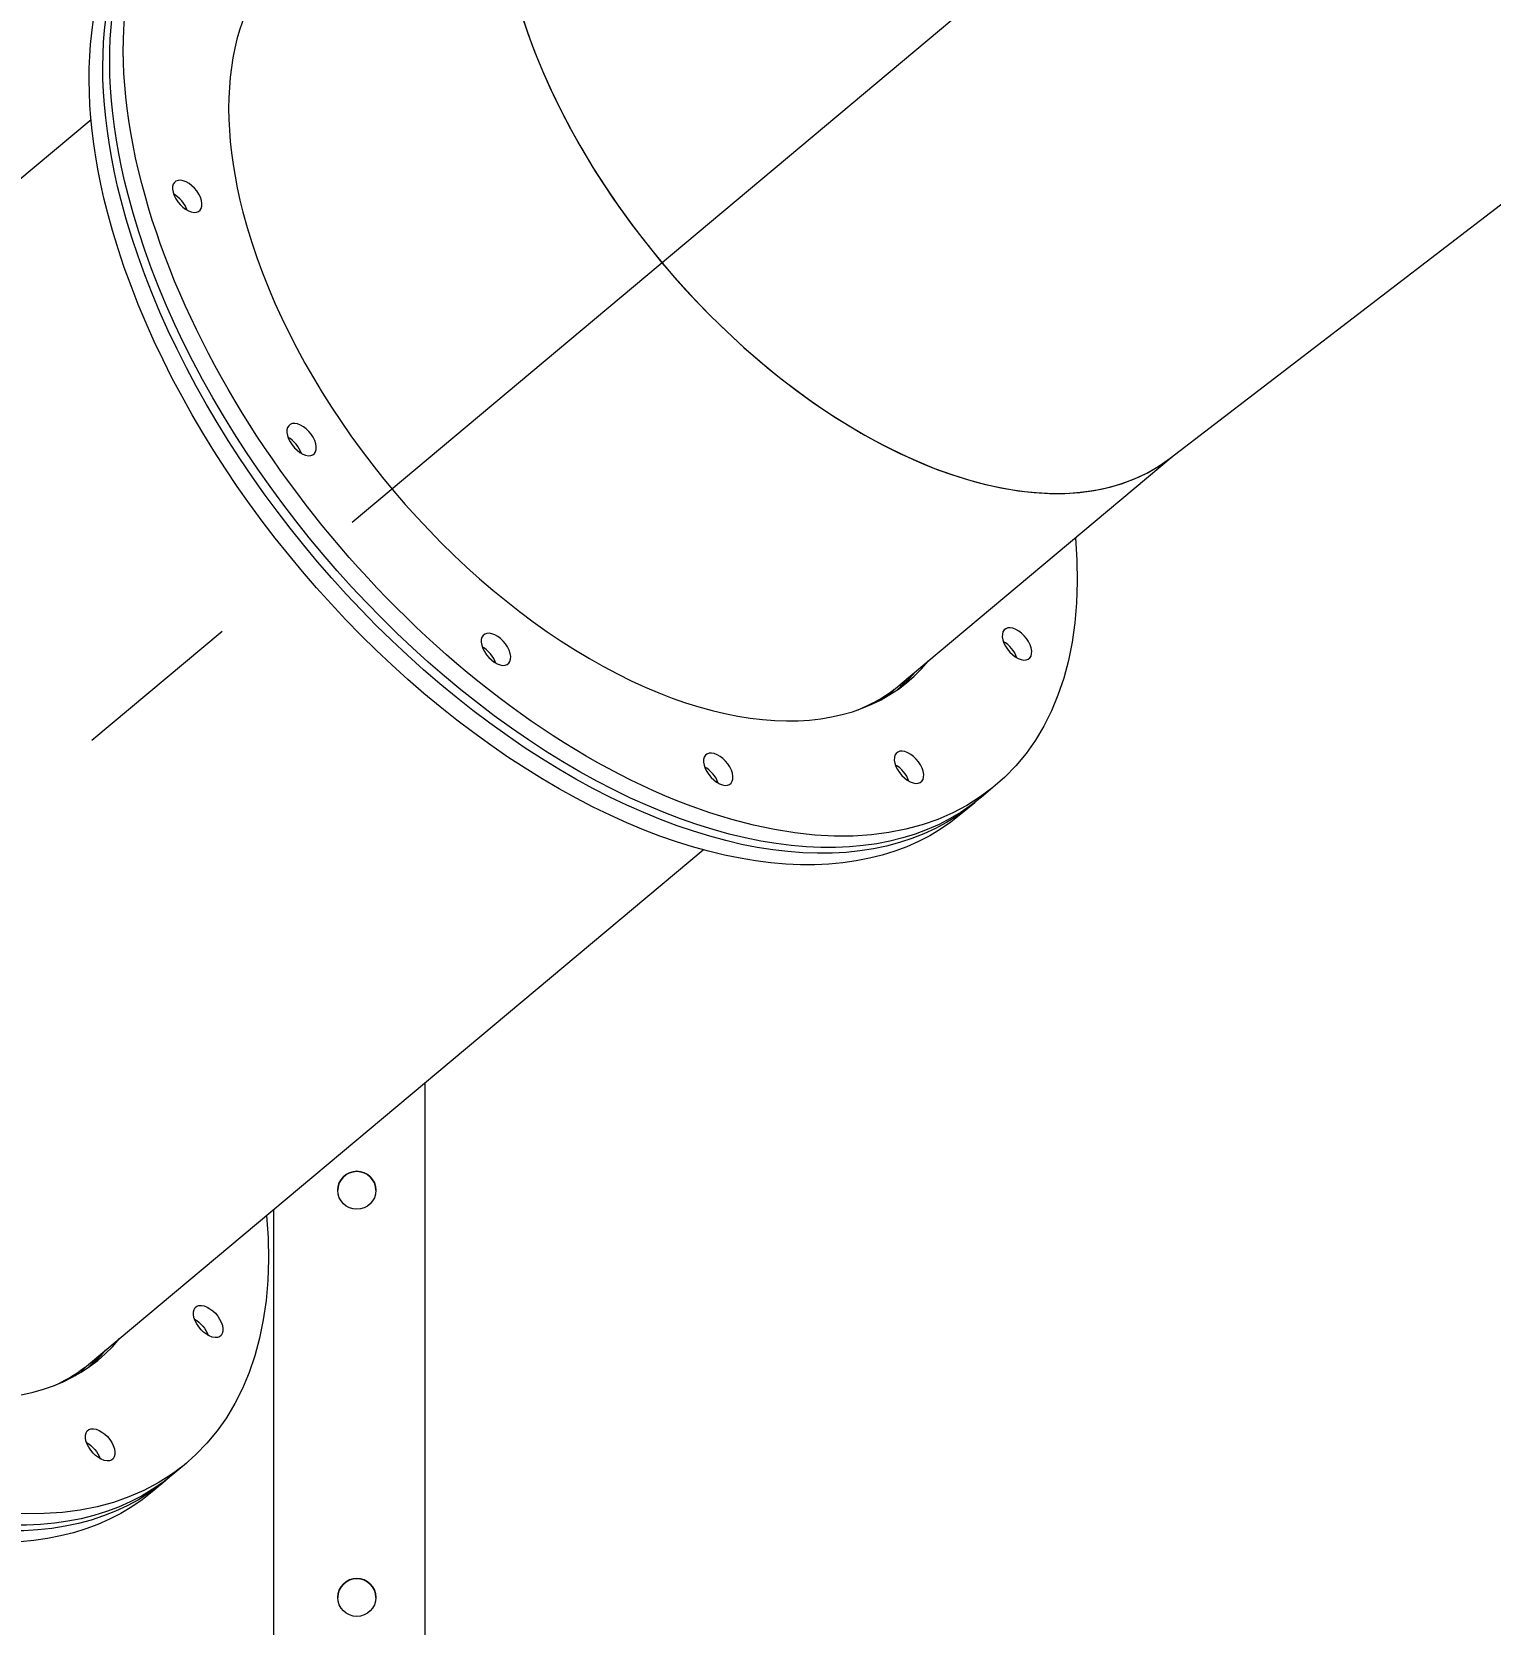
# Model space of a CAD drawing. Header units: inches. Extents: x -350577 to -266477, y -437959 to -377535.
# Drawn here: x -345240 to -344703, y -416361 to -415774 of the extents above; entities that cross this region are included whole.
import ezdxf

# ---------------------------------------------------------------- set-up
doc = ezdxf.new("R2010")
doc.units = ezdxf.units.IN
doc.header["$MEASUREMENT"] = 0
doc.linetypes.add('CENTER', pattern=[2, 1.25, -0.25, 0.25, -0.25])
doc.layers.add('CENTER       (itatec)', color=4, linetype='CENTER', lineweight=9)
doc.layers.add('ORGINAL (itatec)', color=3, linetype='Continuous', lineweight=9)
doc.styles.add('Geniso', font='geniso.shx', dxfattribs={"oblique": 15})
doc.dimstyles.new('scale 1b100', dxfattribs={"dimscale": 100, "dimtxt": 3, "dimasz": 2.5, "dimexe": 1, "dimexo": 1, "dimgap": 1, "dimtad": 1, "dimdec": 0, "dimzin": 0, "dimdsep": 46, "dimtxsty": 'Geniso', "dimcen": 0, "dimclrd": 1, "dimclre": 1, "dimclrt": 7, "dimadec": 0, "dimazin": 0, "dimtfac": 1, "dimtdec": 0, "dimtmove": 0, "dimatfit": 3, "dimfxl": 0.75, "dimtolj": 1, "dimtzin": 0, "dimarcsym": 0})

# ---------------------------------------------------------------- blocks, each defined once
blk = doc.blocks.new('*D33')
at = {"layer": 'Defpoints', "color": 0, "transparency": 16777216}
for p in [(-331896.25, -404294.03), (-345505.23, -404305.84), (-345505.23, -416275.87)]:
    blk.add_point(p, dxfattribs=at)
at = {"layer": 'ORGINAL (itatec)', "color": 1, "lineweight": -2, "transparency": 16777216}
for p, q in [((-345505.23, -416175.87), (-345505.23, -404205.84)), ((-332146.25, -404305.84), (-345255.23, -404305.84)), ((-331896.25, -404394.03), (-331896.25, -404405.84))]:
    blk.add_line(p, q, dxfattribs=at)
at = {"layer": 'ORGINAL (itatec)', "color": 1, "transparency": 16777216}
for points in [[(-345255.23, -404264.17), (-345255.23, -404347.5), (-345505.23, -404305.84)], [(-332146.25, -404264.17), (-332146.25, -404347.5), (-331896.25, -404305.84)]]:
    blk.add_solid(points, dxfattribs=at)
at = {"layer": 'ORGINAL (itatec)', "color": 7, "transparency": 16777216, "insert": (-338700.74, -404055.84), "char_height": 300, "attachment_point": 5, "style": 'Geniso'}
blk.add_mtext('\\A1;13609', dxfattribs=at)
blk = doc.blocks.new('*D35')
at = {"layer": 'Defpoints', "color": 0, "transparency": 16777216}
for p in [(-345915.23, -416275.87), (-347172.3, -416675.87), (-343505.23, -416675.87)]:
    blk.add_point(p, dxfattribs=at)
at = {"layer": 'ORGINAL (itatec)', "color": 1, "lineweight": -2, "transparency": 16777216}
for p, q in [((-347172.3, -416025.87), (-347172.3, -415775.87)), ((-346015.23, -416275.87), (-347272.3, -416275.87)), ((-347172.3, -416275.87), (-347172.3, -416675.87)), ((-343605.23, -416675.87), (-347272.3, -416675.87)), ((-347172.3, -416925.87), (-347172.3, -417998.36))]:
    blk.add_line(p, q, dxfattribs=at)
at = {"layer": 'ORGINAL (itatec)', "color": 1, "transparency": 16777216}
for points in [[(-347213.97, -416025.87), (-347130.64, -416025.87), (-347172.3, -416275.87)], [(-347213.97, -416925.87), (-347130.64, -416925.87), (-347172.3, -416675.87)]]:
    blk.add_solid(points, dxfattribs=at)
at = {"layer": 'ORGINAL (itatec)', "color": 7, "transparency": 16777216, "insert": (-347422.3, -417587.12), "char_height": 300, "attachment_point": 5, "rotation": 90, "style": 'Geniso'}
blk.add_mtext('\\A1;400', dxfattribs=at)

msp = doc.modelspace()

# ---------------------------------------------------------------- linework, layer by layer
at = {"layer": 'CENTER       (itatec)', "ltscale": 250}
msp.add_lwpolyline([(-345505.23, -416275.87), (-343423.2, -414531.33, -0.168854), (-343124.15, -414417.78, 0.028605), (-336256.83, -413829.03, 13.989879)], format="xyb", dxfattribs=at)
at = {"layer": 'ORGINAL (itatec)'}
for p, q in [((-344820.69, -415931.19), (-344206.41, -415459.57)), ((-345335.34, -415904.55), (-345218.15, -415806.36)), ((-344920.08, -416014.55), (-344819.52, -415930.3)), ((-344885.07, -416051.76), (-344890.12, -416055.99)), ((-344892.65, -416058.09), (-344897.7, -416062.32)), ((-345218.29, -416264.41), (-344992.72, -416075.4)), ((-345095.23, -416161.29), (-345095.23, -416835.87)), ((-345150.81, -416775.87), (-345150.81, -416207.86)), ((-345183.01, -416301.38), (-345188.06, -416305.61)), ((-345190.58, -416307.73), (-345195.63, -416311.96))]:
    msp.add_line(p, q, dxfattribs=at)
for centre in [(-345120.23, -416200.87), (-345120.23, -416350.87)]:
    msp.add_circle(centre, 7, dxfattribs=at)
for centre in [(-345120.23, -416200.87), (-345120.23, -416350.87)]:
    msp.add_arc(centre, 7, 0.00005, 179.99995, dxfattribs=at)
at = {"layer": 'ORGINAL (itatec)', "extrusion": (0, 0, -1)}
for centre, major_axis, start_param, end_param in [((-345030.54, -415878.15), (-145.47, 173.61), -0.873365, 0.684343), ((-345038.12, -415884.48), (-145.47, 173.61), -0.873365, 0.01477), ((-345035.59, -415882.38), (-145.47, 173.61), -0.873365, 0), ((-345043.17, -415888.71), (-145.47, 173.61), -0.873365, 0), ((-345030.54, -415878.15), (145.47, -173.61), -0.684343, 2.268228), ((-345182.69, -415834.69), (-4.5, 5.37), -4.014957, 2.268228), ((-345038.12, -415884.48), (145.47, -173.61), -0.010823, 2.268228), ((-345035.59, -415882.38), (145.47, -173.61), 0, 2.268228), ((-345043.17, -415888.71), (145.47, -173.61), 0, 2.268228), ((-345140.58, -415924.31), (-4.5, 5.37), -4.014957, 2.268228), ((-344877.06, -415999.57), (-4.5, 5.37), -4.014957, 2.268228), ((-345068.98, -416001.56), (-4.5, 5.37), -4.014957, 2.268228), ((-344987.09, -416045.74), (-4.5, 5.37), -4.014957, 2.268228), ((-344916.84, -416045.01), (-4.5, 5.37), -4.014957, 2.268228), ((-345328.48, -416127.77), (145.47, -173.61), -0.684343, 2.268228), ((-345336.05, -416134.12), (145.47, -173.61), -0.012818, 2.268228), ((-345333.53, -416132), (145.47, -173.61), 0, 2.268228), ((-345341.1, -416138.35), (145.47, -173.61), 0, 2.268228), ((-345180.04, -416253.43), (4.5, -5.37), -2.163455, -0.978138), ((-345219.82, -416298.87), (4.5, -5.37), -2.163455, -0.978138)]:
    msp.add_ellipse(centre, major_axis=major_axis, ratio=0.567321, start_param=start_param, end_param=end_param, dxfattribs=at)
at = {"layer": 'ORGINAL (itatec)'}
for centre, major_axis, start_param, end_param in [((-344931.53, -415795.17), (-112.72, 134.52), 0.024215, 3.117377), ((-345030.54, -415878.15), (-113.36, 135.29), -0.1065, 0.873365), ((-344931.52, -415795.18), (112.72, -134.52), -2.268304, -0.012684), ((-345187.74, -415838.93), (-4.5, 5.37), -2.163455, -0.978138), ((-345030.54, -415878.15), (113.36, -135.29), -2.268228, 0.1065), ((-345145.63, -415928.54), (-4.5, 5.37), -2.163455, -0.978138), ((-345074.03, -416005.79), (-4.5, 5.37), -2.163455, -0.978138), ((-344882.11, -416003.8), (-4.5, 5.37), -2.163455, -0.978138), ((-345038.12, -415884.48), (113.36, -135.29), 0.04868, 0.105888), ((-345035.59, -415882.38), (113.36, -135.29), 0.032902, 0.1065), ((-345032.79, -415880.03), (112.72, -134.52), -0.180114, 0), ((-345040.65, -415886.6), (112.72, -134.52), 0.022452, 0.050792), ((-345043.17, -415888.71), (113.36, -135.29), 0.081912, 0.109112), ((-344992.14, -416049.97), (-4.5, 5.37), -2.163455, -0.978138), ((-344921.89, -416049.24), (-4.5, 5.37), -2.163455, -0.978138), ((-345328.48, -416127.77), (113.36, -135.29), -2.268228, 0.1065), ((-345174.99, -416249.2), (4.5, -5.37), -5.40982, 0.873365), ((-345331, -416129.89), (112.72, -134.52), -0.15682, 0), ((-345336.05, -416134.12), (113.36, -135.29), 0.049365, 0.1065), ((-345333.53, -416132), (113.36, -135.29), 0.032902, 0.1065), ((-345338.58, -416136.23), (112.72, -134.52), 0.02299, 0.049646), ((-345341.1, -416138.35), (113.36, -135.29), 0.082334, 0.108943), ((-345214.77, -416294.64), (4.5, -5.37), -5.40982, 0.873365)]:
    msp.add_ellipse(centre, major_axis=major_axis, ratio=0.567321, start_param=start_param, end_param=end_param, dxfattribs=at)

# ---------------------------------------------------------------- dimensions: what is measured, and where the dimension line sits
dim = msp.add_linear_dim(base=(-345505.23, -404305.84), p1=(-331896.25, -404294.03), p2=(-345505.23, -416275.87), dimstyle='scale 1b100', dxfattribs=at)
dim.commit()
dim.dimension.update_dxf_attribs({"geometry": '*D33', "text_midpoint": (-338700.74, -404055.84)})
dim = msp.add_linear_dim(base=(-347172.3, -416675.87), p1=(-345915.23, -416275.87), p2=(-343505.23, -416675.87), angle=90, dimstyle='scale 1b100', dxfattribs=at)
dim.commit()
dim.dimension.update_dxf_attribs({"geometry": '*D35', "text_midpoint": (-347422.3, -417587.12)})

doc.saveas('drawing.dxf')
